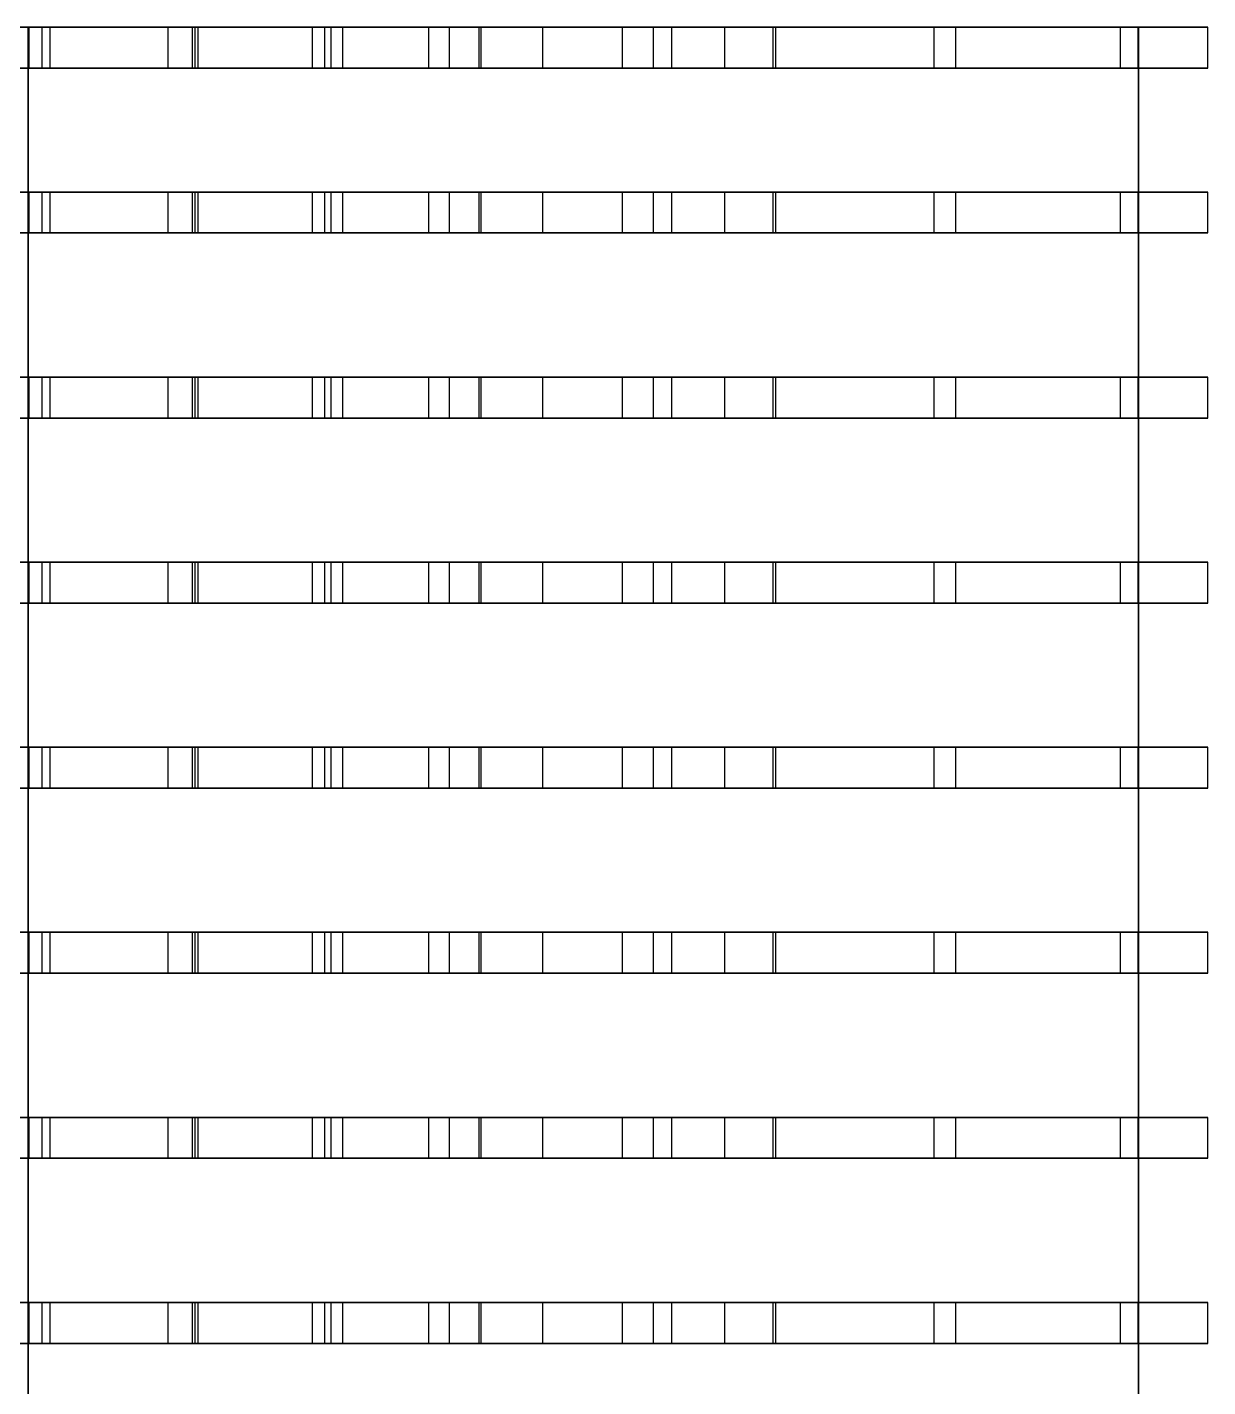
# Model space of a CAD drawing. Header units: inches. Extents: x -140 to 530, y -422 to 58.
# Drawn here: x 201.7 to 303.8, y -60 to 57.6 of the extents above; entities that cross this region are included whole.
import ezdxf

# ---------------------------------------------------------------- set-up
doc = ezdxf.new("R2010")
doc.units = ezdxf.units.IN
doc.header["$MEASUREMENT"] = 0
doc.layers.add('n1', color=9, linetype='CONTINUOUS')
doc.layers.add('RT1', color=7, linetype='CONTINUOUS')

msp = doc.modelspace()

# ---------------------------------------------------------------- linework, layer by layer
at = {"layer": 'n1'}
for points in [[(297.75, 57.57), (297.75, -422.43), (201.75, -422.43), (201.75, 57.57)], [(201.75, -422.43, 96), (201.75, 57.57, 96), (201.75, 57.57), (201.75, -422.43)], [(297.75, -422.43, 114), (297.75, 57.57, 114), (201.75, 57.57, 114), (201.75, -422.43, 114)], [(201.75, 57.57, 18), (201.75, -422.43, 18), (201.75, -422.43, 114), (201.75, 57.57, 114)], [(297.75, 57.57, 114), (297.75, 57.57), (201.75, 57.57), (201.75, 57.57, 114)], [(201.75, -38.43), (201.75, -38.43, 114), (201.75, 57.57, 114), (201.75, 57.57)], [(297.75, 57.57, 96), (297.75, -422.43, 96), (297.75, -422.43), (297.75, 57.57)], [(297.75, -422.43, 18), (297.75, 57.57, 18), (297.75, 57.57, 114), (297.75, -422.43, 114)], [(297.75, -38.43, 114), (297.75, -38.43), (297.75, 57.57), (297.75, 57.57, 114)]]:
    msp.add_3dface(points, dxfattribs=at)
at = {"layer": 'RT1'}
for points in [[(-93.87, 57.58, 132), (257.37, 57.58, 132), (257.37, 54.03, 132), (-93.87, 54.03, 132)], [(-93.87, 57.58, 132), (-93.87, 57.58, 133.46), (257.37, 57.58, 133.46), (257.37, 57.58, 132)], [(81.74, 57.58, 191.98), (303.75, 57.58, 118), (303.29, 57.58, 116.62), (81.28, 57.58, 190.59)], [(81.74, 54.03, 191.98), (303.75, 54.03, 118), (303.75, 57.58, 118), (81.74, 57.58, 191.98)], [(201.81, 57.58, 133.42), (201.81, 57.58, 114.04), (201.81, 54.03, 114.04), (201.81, 54.03, 133.42)], [(201.81, 57.58, 133.42), (203.27, 57.58, 133.42), (203.27, 57.58, 114.04), (201.81, 57.58, 114.04)], [(201.81, 54.03, 131.94), (262, 54.03, 131.94), (262, 57.58, 131.94), (201.81, 57.58, 131.94)], [(201.81, 57.58, 131.94), (262, 57.58, 131.94), (262, 57.58, 130.48), (201.81, 57.58, 130.48)], [(202.92, 57.58, 130.04), (215.97, 57.58, 114.95), (214.87, 57.58, 114), (201.81, 57.58, 129.09)], [(201.85, 57.58, 114), (297.71, 57.58, 114), (297.71, 54.03, 114), (201.85, 54.03, 114)], [(201.85, 57.58, 114), (201.85, 57.58, 115.46), (297.71, 57.58, 115.46), (297.71, 57.58, 114)], [(202.92, 54.03, 130.04), (215.97, 54.03, 114.95), (215.97, 57.58, 114.95), (202.92, 57.58, 130.04)], [(203.61, 54.03, 132.82), (213.85, 54.03, 147.96), (213.85, 57.58, 147.96), (203.61, 57.58, 132.82)], [(203.61, 57.58, 132.82), (213.85, 57.58, 147.96), (215.05, 57.58, 147.14), (204.81, 57.58, 132)], [(216.43, 57.58, 147.1), (227.41, 57.58, 132.89), (226.26, 57.58, 132), (215.28, 57.58, 146.21)], [(216.16, 54.03, 114.74), (226.33, 54.03, 131.96), (226.33, 57.58, 131.96), (216.16, 57.58, 114.74)], [(216.16, 57.58, 114.74), (226.33, 57.58, 131.96), (227.59, 57.58, 131.22), (217.42, 57.58, 114)], [(216.43, 54.03, 147.1), (227.41, 54.03, 132.89), (227.41, 57.58, 132.89), (216.43, 57.58, 147.1)], [(228.92, 57.58, 131.96), (240.74, 57.58, 114.83), (239.54, 57.58, 114), (227.72, 57.58, 131.13)], [(227.92, 54.03, 133.1), (236.38, 54.03, 140.45), (236.38, 57.58, 140.45), (227.92, 57.58, 133.1)], [(227.92, 57.58, 133.1), (236.38, 57.58, 140.45), (237.33, 57.58, 139.35), (228.88, 57.58, 132)], [(228.92, 54.03, 131.96), (240.74, 54.03, 114.83), (240.74, 57.58, 114.83), (228.92, 57.58, 131.96)], [(238.16, 57.58, 139.9), (246.24, 57.58, 133.1), (245.31, 57.58, 131.99), (237.22, 57.58, 138.78)], [(238.16, 54.03, 139.9), (246.24, 54.03, 133.1), (246.24, 57.58, 133.1), (238.16, 57.58, 139.9)], [(240.88, 54.03, 114.86), (253.13, 54.03, 131.96), (253.13, 57.58, 131.96), (240.88, 57.58, 114.86)], [(240.88, 57.58, 114.86), (253.13, 57.58, 131.96), (254.31, 57.58, 131.11), (242.07, 57.58, 114.01)], [(255.78, 57.58, 131.96), (266.18, 57.58, 114.74), (264.93, 57.58, 113.99), (254.53, 57.58, 131.21)], [(255.78, 54.03, 131.96), (266.18, 54.03, 114.74), (266.18, 57.58, 114.74), (255.78, 57.58, 131.96)], [(266.38, 54.03, 115.15), (280.09, 54.03, 125.88), (280.09, 57.58, 125.88), (266.38, 57.58, 115.15)], [(266.38, 57.58, 115.15), (280.09, 57.58, 125.88), (280.99, 57.58, 124.74), (267.28, 57.58, 114)], [(281.94, 57.58, 125.31), (296.19, 57.58, 115.19), (295.35, 57.58, 114), (281.09, 57.58, 124.13)], [(281.94, 54.03, 125.31), (296.19, 54.03, 115.19), (296.19, 57.58, 115.19), (281.94, 57.58, 125.31)], [(297.75, 57.58, 114.04), (296.29, 57.58, 114.04), (296.29, 57.58, 120), (297.75, 57.58, 120)], [(297.75, 57.58, 114.04), (297.75, 57.58, 120), (297.75, 54.03, 120), (297.75, 54.03, 114.04)], [(-93.87, 54.03, 132), (257.37, 54.03, 132), (257.37, 54.03, 133.46), (-93.87, 54.03, 133.46)], [(81.74, 54.03, 191.98), (81.28, 54.03, 190.59), (303.29, 54.03, 116.62), (303.75, 54.03, 118)], [(201.81, 54.03, 133.42), (201.81, 54.03, 114.04), (203.27, 54.03, 114.04), (203.27, 54.03, 133.42)], [(201.81, 54.03, 131.94), (201.81, 54.03, 130.48), (262, 54.03, 130.48), (262, 54.03, 131.94)], [(202.92, 54.03, 130.04), (201.81, 54.03, 129.09), (214.87, 54.03, 114), (215.97, 54.03, 114.95)], [(201.85, 54.03, 114), (297.71, 54.03, 114), (297.71, 54.03, 115.46), (201.85, 54.03, 115.46)], [(203.61, 54.03, 132.82), (204.81, 54.03, 132), (215.05, 54.03, 147.14), (213.85, 54.03, 147.96)], [(216.43, 54.03, 147.1), (215.28, 54.03, 146.21), (226.26, 54.03, 132), (227.41, 54.03, 132.89)], [(216.16, 54.03, 114.74), (217.42, 54.03, 114), (227.59, 54.03, 131.22), (226.33, 54.03, 131.96)], [(228.92, 54.03, 131.96), (227.72, 54.03, 131.13), (239.54, 54.03, 114), (240.74, 54.03, 114.83)], [(227.92, 54.03, 133.1), (228.88, 54.03, 132), (237.33, 54.03, 139.35), (236.38, 54.03, 140.45)], [(238.16, 54.03, 139.9), (237.22, 54.03, 138.78), (245.31, 54.03, 131.99), (246.24, 54.03, 133.1)], [(240.88, 54.03, 114.86), (242.07, 54.03, 114.01), (254.31, 54.03, 131.11), (253.13, 54.03, 131.96)], [(255.78, 54.03, 131.96), (254.53, 54.03, 131.21), (264.93, 54.03, 113.99), (266.18, 54.03, 114.74)], [(266.38, 54.03, 115.15), (267.28, 54.03, 114), (280.99, 54.03, 124.74), (280.09, 54.03, 125.88)], [(281.94, 54.03, 125.31), (281.09, 54.03, 124.13), (295.35, 54.03, 114), (296.19, 54.03, 115.19)], [(297.75, 54.03, 114.04), (297.75, 54.03, 120), (296.29, 54.03, 120), (296.29, 54.03, 114.04)], [(-93.87, 43.33, 132), (257.37, 43.33, 132), (257.37, 39.79, 132), (-93.87, 39.79, 132)], [(-93.87, 43.33, 132), (-93.87, 43.33, 133.46), (257.37, 43.33, 133.46), (257.37, 43.33, 132)], [(81.74, 43.33, 191.98), (303.75, 43.33, 118), (303.29, 43.33, 116.62), (81.28, 43.33, 190.59)], [(81.74, 39.79, 191.98), (303.75, 39.79, 118), (303.75, 43.33, 118), (81.74, 43.33, 191.98)], [(201.81, 43.33, 133.42), (201.81, 43.33, 114.04), (201.81, 39.79, 114.04), (201.81, 39.79, 133.42)], [(201.81, 43.33, 133.42), (203.27, 43.33, 133.42), (203.27, 43.33, 114.04), (201.81, 43.33, 114.04)], [(201.81, 39.79, 131.94), (262, 39.79, 131.94), (262, 43.33, 131.94), (201.81, 43.33, 131.94)], [(201.81, 43.33, 131.94), (262, 43.33, 131.94), (262, 43.33, 130.48), (201.81, 43.33, 130.48)], [(202.92, 43.33, 130.04), (215.97, 43.33, 114.95), (214.87, 43.33, 114), (201.81, 43.33, 129.09)], [(201.85, 43.33, 114), (297.71, 43.33, 114), (297.71, 39.79, 114), (201.85, 39.79, 114)], [(201.85, 43.33, 114), (201.85, 43.33, 115.46), (297.71, 43.33, 115.46), (297.71, 43.33, 114)], [(202.92, 39.79, 130.04), (215.97, 39.79, 114.95), (215.97, 43.33, 114.95), (202.92, 43.33, 130.04)], [(203.61, 39.79, 132.82), (213.85, 39.79, 147.96), (213.85, 43.33, 147.96), (203.61, 43.33, 132.82)], [(203.61, 43.33, 132.82), (213.85, 43.33, 147.96), (215.05, 43.33, 147.14), (204.81, 43.33, 132)], [(216.43, 43.33, 147.1), (227.41, 43.33, 132.89), (226.26, 43.33, 132), (215.28, 43.33, 146.21)], [(216.16, 39.79, 114.74), (226.33, 39.79, 131.96), (226.33, 43.33, 131.96), (216.16, 43.33, 114.74)], [(216.16, 43.33, 114.74), (226.33, 43.33, 131.96), (227.59, 43.33, 131.22), (217.42, 43.33, 114)], [(216.43, 39.79, 147.1), (227.41, 39.79, 132.89), (227.41, 43.33, 132.89), (216.43, 43.33, 147.1)], [(228.92, 43.33, 131.96), (240.74, 43.33, 114.83), (239.54, 43.33, 114), (227.72, 43.33, 131.13)], [(227.92, 39.79, 133.1), (236.38, 39.79, 140.45), (236.38, 43.33, 140.45), (227.92, 43.33, 133.1)], [(227.92, 43.33, 133.1), (236.38, 43.33, 140.45), (237.33, 43.33, 139.35), (228.88, 43.33, 132)], [(228.92, 39.79, 131.96), (240.74, 39.79, 114.83), (240.74, 43.33, 114.83), (228.92, 43.33, 131.96)], [(238.16, 43.33, 139.9), (246.24, 43.33, 133.1), (245.31, 43.33, 131.99), (237.22, 43.33, 138.78)], [(238.16, 39.79, 139.9), (246.24, 39.79, 133.1), (246.24, 43.33, 133.1), (238.16, 43.33, 139.9)], [(240.88, 39.79, 114.86), (253.13, 39.79, 131.96), (253.13, 43.33, 131.96), (240.88, 43.33, 114.86)], [(240.88, 43.33, 114.86), (253.13, 43.33, 131.96), (254.31, 43.33, 131.11), (242.07, 43.33, 114.01)], [(255.78, 43.33, 131.96), (266.18, 43.33, 114.74), (264.93, 43.33, 113.99), (254.53, 43.33, 131.21)], [(255.78, 39.79, 131.96), (266.18, 39.79, 114.74), (266.18, 43.33, 114.74), (255.78, 43.33, 131.96)], [(266.38, 39.79, 115.15), (280.09, 39.79, 125.88), (280.09, 43.33, 125.88), (266.38, 43.33, 115.15)], [(266.38, 43.33, 115.15), (280.09, 43.33, 125.88), (280.99, 43.33, 124.74), (267.28, 43.33, 114)], [(281.94, 43.33, 125.31), (296.19, 43.33, 115.19), (295.35, 43.33, 114), (281.09, 43.33, 124.13)], [(281.94, 39.79, 125.31), (296.19, 39.79, 115.19), (296.19, 43.33, 115.19), (281.94, 43.33, 125.31)], [(297.75, 43.33, 114.04), (296.29, 43.33, 114.04), (296.29, 43.33, 120), (297.75, 43.33, 120)], [(297.75, 43.33, 114.04), (297.75, 43.33, 120), (297.75, 39.79, 120), (297.75, 39.79, 114.04)], [(-93.87, 39.79, 132), (257.37, 39.79, 132), (257.37, 39.79, 133.46), (-93.87, 39.79, 133.46)], [(81.74, 39.79, 191.98), (81.28, 39.79, 190.59), (303.29, 39.79, 116.62), (303.75, 39.79, 118)], [(201.81, 39.79, 133.42), (201.81, 39.79, 114.04), (203.27, 39.79, 114.04), (203.27, 39.79, 133.42)], [(201.81, 39.79, 131.94), (201.81, 39.79, 130.48), (262, 39.79, 130.48), (262, 39.79, 131.94)], [(202.92, 39.79, 130.04), (201.81, 39.79, 129.09), (214.87, 39.79, 114), (215.97, 39.79, 114.95)], [(201.85, 39.79, 114), (297.71, 39.79, 114), (297.71, 39.79, 115.46), (201.85, 39.79, 115.46)], [(203.61, 39.79, 132.82), (204.81, 39.79, 132), (215.05, 39.79, 147.14), (213.85, 39.79, 147.96)], [(216.43, 39.79, 147.1), (215.28, 39.79, 146.21), (226.26, 39.79, 132), (227.41, 39.79, 132.89)], [(216.16, 39.79, 114.74), (217.42, 39.79, 114), (227.59, 39.79, 131.22), (226.33, 39.79, 131.96)], [(228.92, 39.79, 131.96), (227.72, 39.79, 131.13), (239.54, 39.79, 114), (240.74, 39.79, 114.83)], [(227.92, 39.79, 133.1), (228.88, 39.79, 132), (237.33, 39.79, 139.35), (236.38, 39.79, 140.45)], [(238.16, 39.79, 139.9), (237.22, 39.79, 138.78), (245.31, 39.79, 131.99), (246.24, 39.79, 133.1)], [(240.88, 39.79, 114.86), (242.07, 39.79, 114.01), (254.31, 39.79, 131.11), (253.13, 39.79, 131.96)], [(255.78, 39.79, 131.96), (254.53, 39.79, 131.21), (264.93, 39.79, 113.99), (266.18, 39.79, 114.74)], [(266.38, 39.79, 115.15), (267.28, 39.79, 114), (280.99, 39.79, 124.74), (280.09, 39.79, 125.88)], [(281.94, 39.79, 125.31), (281.09, 39.79, 124.13), (295.35, 39.79, 114), (296.19, 39.79, 115.19)], [(297.75, 39.79, 114.04), (297.75, 39.79, 120), (296.29, 39.79, 120), (296.29, 39.79, 114.04)], [(-93.87, 27.33, 132), (257.37, 27.33, 132), (257.37, 23.79, 132), (-93.87, 23.79, 132)], [(-93.87, 27.33, 132), (-93.87, 27.33, 133.46), (257.37, 27.33, 133.46), (257.37, 27.33, 132)], [(81.74, 27.33, 191.98), (303.75, 27.33, 118), (303.29, 27.33, 116.62), (81.28, 27.33, 190.59)], [(81.74, 23.79, 191.98), (303.75, 23.79, 118), (303.75, 27.33, 118), (81.74, 27.33, 191.98)], [(201.81, 27.33, 133.42), (201.81, 27.33, 114.04), (201.81, 23.79, 114.04), (201.81, 23.79, 133.42)], [(201.81, 27.33, 133.42), (203.27, 27.33, 133.42), (203.27, 27.33, 114.04), (201.81, 27.33, 114.04)], [(201.81, 23.79, 131.94), (262, 23.79, 131.94), (262, 27.33, 131.94), (201.81, 27.33, 131.94)], [(201.81, 27.33, 131.94), (262, 27.33, 131.94), (262, 27.33, 130.48), (201.81, 27.33, 130.48)], [(202.92, 27.33, 130.04), (215.97, 27.33, 114.95), (214.87, 27.33, 114), (201.81, 27.33, 129.09)], [(201.85, 27.33, 114), (297.71, 27.33, 114), (297.71, 23.79, 114), (201.85, 23.79, 114)], [(201.85, 27.33, 114), (201.85, 27.33, 115.46), (297.71, 27.33, 115.46), (297.71, 27.33, 114)], [(202.92, 23.79, 130.04), (215.97, 23.79, 114.95), (215.97, 27.33, 114.95), (202.92, 27.33, 130.04)], [(203.61, 23.79, 132.82), (213.85, 23.79, 147.96), (213.85, 27.33, 147.96), (203.61, 27.33, 132.82)], [(203.61, 27.33, 132.82), (213.85, 27.33, 147.96), (215.05, 27.33, 147.14), (204.81, 27.33, 132)], [(216.43, 27.33, 147.1), (227.41, 27.33, 132.89), (226.26, 27.33, 132), (215.28, 27.33, 146.21)], [(216.16, 23.79, 114.74), (226.33, 23.79, 131.96), (226.33, 27.33, 131.96), (216.16, 27.33, 114.74)], [(216.16, 27.33, 114.74), (226.33, 27.33, 131.96), (227.59, 27.33, 131.22), (217.42, 27.33, 114)], [(216.43, 23.79, 147.1), (227.41, 23.79, 132.89), (227.41, 27.33, 132.89), (216.43, 27.33, 147.1)], [(228.92, 27.33, 131.96), (240.74, 27.33, 114.83), (239.54, 27.33, 114), (227.72, 27.33, 131.13)], [(227.92, 23.79, 133.1), (236.38, 23.79, 140.45), (236.38, 27.33, 140.45), (227.92, 27.33, 133.1)], [(227.92, 27.33, 133.1), (236.38, 27.33, 140.45), (237.33, 27.33, 139.35), (228.88, 27.33, 132)], [(228.92, 23.79, 131.96), (240.74, 23.79, 114.83), (240.74, 27.33, 114.83), (228.92, 27.33, 131.96)], [(238.16, 27.33, 139.9), (246.24, 27.33, 133.1), (245.31, 27.33, 131.99), (237.22, 27.33, 138.78)], [(238.16, 23.79, 139.9), (246.24, 23.79, 133.1), (246.24, 27.33, 133.1), (238.16, 27.33, 139.9)], [(240.88, 23.79, 114.86), (253.13, 23.79, 131.96), (253.13, 27.33, 131.96), (240.88, 27.33, 114.86)], [(240.88, 27.33, 114.86), (253.13, 27.33, 131.96), (254.31, 27.33, 131.11), (242.07, 27.33, 114.01)], [(255.78, 27.33, 131.96), (266.18, 27.33, 114.74), (264.93, 27.33, 113.99), (254.53, 27.33, 131.21)], [(255.78, 23.79, 131.96), (266.18, 23.79, 114.74), (266.18, 27.33, 114.74), (255.78, 27.33, 131.96)], [(266.38, 23.79, 115.15), (280.09, 23.79, 125.88), (280.09, 27.33, 125.88), (266.38, 27.33, 115.15)], [(266.38, 27.33, 115.15), (280.09, 27.33, 125.88), (280.99, 27.33, 124.74), (267.28, 27.33, 114)], [(281.94, 27.33, 125.31), (296.19, 27.33, 115.19), (295.35, 27.33, 114), (281.09, 27.33, 124.13)], [(281.94, 23.79, 125.31), (296.19, 23.79, 115.19), (296.19, 27.33, 115.19), (281.94, 27.33, 125.31)], [(297.75, 27.33, 114.04), (296.29, 27.33, 114.04), (296.29, 27.33, 120), (297.75, 27.33, 120)], [(297.75, 27.33, 114.04), (297.75, 27.33, 120), (297.75, 23.79, 120), (297.75, 23.79, 114.04)], [(-93.87, 23.79, 132), (257.37, 23.79, 132), (257.37, 23.79, 133.46), (-93.87, 23.79, 133.46)], [(81.74, 23.79, 191.98), (81.28, 23.79, 190.59), (303.29, 23.79, 116.62), (303.75, 23.79, 118)], [(201.81, 23.79, 133.42), (201.81, 23.79, 114.04), (203.27, 23.79, 114.04), (203.27, 23.79, 133.42)], [(201.81, 23.79, 131.94), (201.81, 23.79, 130.48), (262, 23.79, 130.48), (262, 23.79, 131.94)], [(202.92, 23.79, 130.04), (201.81, 23.79, 129.09), (214.87, 23.79, 114), (215.97, 23.79, 114.95)], [(201.85, 23.79, 114), (297.71, 23.79, 114), (297.71, 23.79, 115.46), (201.85, 23.79, 115.46)], [(203.61, 23.79, 132.82), (204.81, 23.79, 132), (215.05, 23.79, 147.14), (213.85, 23.79, 147.96)], [(216.43, 23.79, 147.1), (215.28, 23.79, 146.21), (226.26, 23.79, 132), (227.41, 23.79, 132.89)], [(216.16, 23.79, 114.74), (217.42, 23.79, 114), (227.59, 23.79, 131.22), (226.33, 23.79, 131.96)], [(228.92, 23.79, 131.96), (227.72, 23.79, 131.13), (239.54, 23.79, 114), (240.74, 23.79, 114.83)], [(227.92, 23.79, 133.1), (228.88, 23.79, 132), (237.33, 23.79, 139.35), (236.38, 23.79, 140.45)], [(238.16, 23.79, 139.9), (237.22, 23.79, 138.78), (245.31, 23.79, 131.99), (246.24, 23.79, 133.1)], [(240.88, 23.79, 114.86), (242.07, 23.79, 114.01), (254.31, 23.79, 131.11), (253.13, 23.79, 131.96)], [(255.78, 23.79, 131.96), (254.53, 23.79, 131.21), (264.93, 23.79, 113.99), (266.18, 23.79, 114.74)], [(266.38, 23.79, 115.15), (267.28, 23.79, 114), (280.99, 23.79, 124.74), (280.09, 23.79, 125.88)], [(281.94, 23.79, 125.31), (281.09, 23.79, 124.13), (295.35, 23.79, 114), (296.19, 23.79, 115.19)], [(297.75, 23.79, 114.04), (297.75, 23.79, 120), (296.29, 23.79, 120), (296.29, 23.79, 114.04)], [(-93.87, 11.33, 132), (257.37, 11.33, 132), (257.37, 7.79, 132), (-93.87, 7.79, 132)], [(-93.87, 11.33, 132), (-93.87, 11.33, 133.46), (257.37, 11.33, 133.46), (257.37, 11.33, 132)], [(81.74, 11.33, 191.98), (303.75, 11.33, 118), (303.29, 11.33, 116.62), (81.28, 11.33, 190.59)], [(81.74, 7.79, 191.98), (303.75, 7.79, 118), (303.75, 11.33, 118), (81.74, 11.33, 191.98)], [(201.81, 11.33, 133.42), (201.81, 11.33, 114.04), (201.81, 7.79, 114.04), (201.81, 7.79, 133.42)], [(201.81, 11.33, 133.42), (203.27, 11.33, 133.42), (203.27, 11.33, 114.04), (201.81, 11.33, 114.04)], [(201.81, 7.79, 131.94), (262, 7.79, 131.94), (262, 11.33, 131.94), (201.81, 11.33, 131.94)], [(201.81, 11.33, 131.94), (262, 11.33, 131.94), (262, 11.33, 130.48), (201.81, 11.33, 130.48)], [(202.92, 11.33, 130.04), (215.97, 11.33, 114.95), (214.87, 11.33, 114), (201.81, 11.33, 129.09)], [(201.85, 11.33, 114), (297.71, 11.33, 114), (297.71, 7.79, 114), (201.85, 7.79, 114)], [(201.85, 11.33, 114), (201.85, 11.33, 115.46), (297.71, 11.33, 115.46), (297.71, 11.33, 114)], [(202.92, 7.79, 130.04), (215.97, 7.79, 114.95), (215.97, 11.33, 114.95), (202.92, 11.33, 130.04)], [(203.61, 7.79, 132.82), (213.85, 7.79, 147.96), (213.85, 11.33, 147.96), (203.61, 11.33, 132.82)], [(203.61, 11.33, 132.82), (213.85, 11.33, 147.96), (215.05, 11.33, 147.14), (204.81, 11.33, 132)], [(216.43, 11.33, 147.1), (227.41, 11.33, 132.89), (226.26, 11.33, 132), (215.28, 11.33, 146.21)], [(216.16, 7.79, 114.74), (226.33, 7.79, 131.96), (226.33, 11.33, 131.96), (216.16, 11.33, 114.74)], [(216.16, 11.33, 114.74), (226.33, 11.33, 131.96), (227.59, 11.33, 131.22), (217.42, 11.33, 114)], [(216.43, 7.79, 147.1), (227.41, 7.79, 132.89), (227.41, 11.33, 132.89), (216.43, 11.33, 147.1)], [(228.92, 11.33, 131.96), (240.74, 11.33, 114.83), (239.54, 11.33, 114), (227.72, 11.33, 131.13)], [(227.92, 7.79, 133.1), (236.38, 7.79, 140.45), (236.38, 11.33, 140.45), (227.92, 11.33, 133.1)], [(227.92, 11.33, 133.1), (236.38, 11.33, 140.45), (237.33, 11.33, 139.35), (228.88, 11.33, 132)], [(228.92, 7.79, 131.96), (240.74, 7.79, 114.83), (240.74, 11.33, 114.83), (228.92, 11.33, 131.96)], [(238.16, 11.33, 139.9), (246.24, 11.33, 133.1), (245.31, 11.33, 131.99), (237.22, 11.33, 138.78)], [(238.16, 7.79, 139.9), (246.24, 7.79, 133.1), (246.24, 11.33, 133.1), (238.16, 11.33, 139.9)], [(240.88, 7.79, 114.86), (253.13, 7.79, 131.96), (253.13, 11.33, 131.96), (240.88, 11.33, 114.86)], [(240.88, 11.33, 114.86), (253.13, 11.33, 131.96), (254.31, 11.33, 131.11), (242.07, 11.33, 114.01)], [(255.78, 11.33, 131.96), (266.18, 11.33, 114.74), (264.93, 11.33, 113.99), (254.53, 11.33, 131.21)], [(255.78, 7.79, 131.96), (266.18, 7.79, 114.74), (266.18, 11.33, 114.74), (255.78, 11.33, 131.96)], [(266.38, 7.79, 115.15), (280.09, 7.79, 125.88), (280.09, 11.33, 125.88), (266.38, 11.33, 115.15)], [(266.38, 11.33, 115.15), (280.09, 11.33, 125.88), (280.99, 11.33, 124.74), (267.28, 11.33, 114)], [(281.94, 11.33, 125.31), (296.19, 11.33, 115.19), (295.35, 11.33, 114), (281.09, 11.33, 124.13)], [(281.94, 7.79, 125.31), (296.19, 7.79, 115.19), (296.19, 11.33, 115.19), (281.94, 11.33, 125.31)], [(297.75, 11.33, 114.04), (296.29, 11.33, 114.04), (296.29, 11.33, 120), (297.75, 11.33, 120)], [(297.75, 11.33, 114.04), (297.75, 11.33, 120), (297.75, 7.79, 120), (297.75, 7.79, 114.04)], [(-93.87, 7.79, 132), (257.37, 7.79, 132), (257.37, 7.79, 133.46), (-93.87, 7.79, 133.46)], [(81.74, 7.79, 191.98), (81.28, 7.79, 190.59), (303.29, 7.79, 116.62), (303.75, 7.79, 118)], [(201.81, 7.79, 133.42), (201.81, 7.79, 114.04), (203.27, 7.79, 114.04), (203.27, 7.79, 133.42)], [(201.81, 7.79, 131.94), (201.81, 7.79, 130.48), (262, 7.79, 130.48), (262, 7.79, 131.94)], [(202.92, 7.79, 130.04), (201.81, 7.79, 129.09), (214.87, 7.79, 114), (215.97, 7.79, 114.95)], [(201.85, 7.79, 114), (297.71, 7.79, 114), (297.71, 7.79, 115.46), (201.85, 7.79, 115.46)], [(203.61, 7.79, 132.82), (204.81, 7.79, 132), (215.05, 7.79, 147.14), (213.85, 7.79, 147.96)], [(216.43, 7.79, 147.1), (215.28, 7.79, 146.21), (226.26, 7.79, 132), (227.41, 7.79, 132.89)], [(216.16, 7.79, 114.74), (217.42, 7.79, 114), (227.59, 7.79, 131.22), (226.33, 7.79, 131.96)], [(228.92, 7.79, 131.96), (227.72, 7.79, 131.13), (239.54, 7.79, 114), (240.74, 7.79, 114.83)], [(227.92, 7.79, 133.1), (228.88, 7.79, 132), (237.33, 7.79, 139.35), (236.38, 7.79, 140.45)], [(238.16, 7.79, 139.9), (237.22, 7.79, 138.78), (245.31, 7.79, 131.99), (246.24, 7.79, 133.1)], [(240.88, 7.79, 114.86), (242.07, 7.79, 114.01), (254.31, 7.79, 131.11), (253.13, 7.79, 131.96)], [(255.78, 7.79, 131.96), (254.53, 7.79, 131.21), (264.93, 7.79, 113.99), (266.18, 7.79, 114.74)], [(266.38, 7.79, 115.15), (267.28, 7.79, 114), (280.99, 7.79, 124.74), (280.09, 7.79, 125.88)], [(281.94, 7.79, 125.31), (281.09, 7.79, 124.13), (295.35, 7.79, 114), (296.19, 7.79, 115.19)], [(297.75, 7.79, 114.04), (297.75, 7.79, 120), (296.29, 7.79, 120), (296.29, 7.79, 114.04)], [(-93.87, -4.67, 132), (257.37, -4.67, 132), (257.37, -8.21, 132), (-93.87, -8.21, 132)], [(-93.87, -4.67, 132), (-93.87, -4.67, 133.46), (257.37, -4.67, 133.46), (257.37, -4.67, 132)], [(81.74, -4.67, 191.98), (303.75, -4.67, 118), (303.29, -4.67, 116.62), (81.28, -4.67, 190.59)], [(81.74, -8.21, 191.98), (303.75, -8.21, 118), (303.75, -4.67, 118), (81.74, -4.67, 191.98)], [(201.81, -4.67, 133.42), (201.81, -4.67, 114.04), (201.81, -8.21, 114.04), (201.81, -8.21, 133.42)], [(201.81, -4.67, 133.42), (203.27, -4.67, 133.42), (203.27, -4.67, 114.04), (201.81, -4.67, 114.04)], [(201.81, -8.21, 131.94), (262, -8.21, 131.94), (262, -4.67, 131.94), (201.81, -4.67, 131.94)], [(201.81, -4.67, 131.94), (262, -4.67, 131.94), (262, -4.67, 130.48), (201.81, -4.67, 130.48)], [(202.92, -4.67, 130.04), (215.97, -4.67, 114.95), (214.87, -4.67, 114), (201.81, -4.67, 129.09)], [(201.85, -4.67, 114), (297.71, -4.67, 114), (297.71, -8.21, 114), (201.85, -8.21, 114)], [(201.85, -4.67, 114), (201.85, -4.67, 115.46), (297.71, -4.67, 115.46), (297.71, -4.67, 114)], [(202.92, -8.21, 130.04), (215.97, -8.21, 114.95), (215.97, -4.67, 114.95), (202.92, -4.67, 130.04)], [(203.61, -8.21, 132.82), (213.85, -8.21, 147.96), (213.85, -4.67, 147.96), (203.61, -4.67, 132.82)], [(203.61, -4.67, 132.82), (213.85, -4.67, 147.96), (215.05, -4.67, 147.14), (204.81, -4.67, 132)], [(216.43, -4.67, 147.1), (227.41, -4.67, 132.89), (226.26, -4.67, 132), (215.28, -4.67, 146.21)], [(216.16, -8.21, 114.74), (226.33, -8.21, 131.96), (226.33, -4.67, 131.96), (216.16, -4.67, 114.74)], [(216.16, -4.67, 114.74), (226.33, -4.67, 131.96), (227.59, -4.67, 131.22), (217.42, -4.67, 114)], [(216.43, -8.21, 147.1), (227.41, -8.21, 132.89), (227.41, -4.67, 132.89), (216.43, -4.67, 147.1)], [(228.92, -4.67, 131.96), (240.74, -4.67, 114.83), (239.54, -4.67, 114), (227.72, -4.67, 131.13)], [(227.92, -8.21, 133.1), (236.38, -8.21, 140.45), (236.38, -4.67, 140.45), (227.92, -4.67, 133.1)], [(227.92, -4.67, 133.1), (236.38, -4.67, 140.45), (237.33, -4.67, 139.35), (228.88, -4.67, 132)], [(228.92, -8.21, 131.96), (240.74, -8.21, 114.83), (240.74, -4.67, 114.83), (228.92, -4.67, 131.96)], [(238.16, -4.67, 139.9), (246.24, -4.67, 133.1), (245.31, -4.67, 131.99), (237.22, -4.67, 138.78)], [(238.16, -8.21, 139.9), (246.24, -8.21, 133.1), (246.24, -4.67, 133.1), (238.16, -4.67, 139.9)], [(240.88, -8.21, 114.86), (253.13, -8.21, 131.96), (253.13, -4.67, 131.96), (240.88, -4.67, 114.86)], [(240.88, -4.67, 114.86), (253.13, -4.67, 131.96), (254.31, -4.67, 131.11), (242.07, -4.67, 114.01)], [(255.78, -4.67, 131.96), (266.18, -4.67, 114.74), (264.93, -4.67, 113.99), (254.53, -4.67, 131.21)], [(255.78, -8.21, 131.96), (266.18, -8.21, 114.74), (266.18, -4.67, 114.74), (255.78, -4.67, 131.96)], [(266.38, -8.21, 115.15), (280.09, -8.21, 125.88), (280.09, -4.67, 125.88), (266.38, -4.67, 115.15)], [(266.38, -4.67, 115.15), (280.09, -4.67, 125.88), (280.99, -4.67, 124.74), (267.28, -4.67, 114)], [(281.94, -4.67, 125.31), (296.19, -4.67, 115.19), (295.35, -4.67, 114), (281.09, -4.67, 124.13)], [(281.94, -8.21, 125.31), (296.19, -8.21, 115.19), (296.19, -4.67, 115.19), (281.94, -4.67, 125.31)], [(297.75, -4.67, 114.04), (296.29, -4.67, 114.04), (296.29, -4.67, 120), (297.75, -4.67, 120)], [(297.75, -4.67, 114.04), (297.75, -4.67, 120), (297.75, -8.21, 120), (297.75, -8.21, 114.04)], [(-93.87, -8.21, 132), (257.37, -8.21, 132), (257.37, -8.21, 133.46), (-93.87, -8.21, 133.46)], [(81.74, -8.21, 191.98), (81.28, -8.21, 190.59), (303.29, -8.21, 116.62), (303.75, -8.21, 118)], [(201.81, -8.21, 133.42), (201.81, -8.21, 114.04), (203.27, -8.21, 114.04), (203.27, -8.21, 133.42)], [(201.81, -8.21, 131.94), (201.81, -8.21, 130.48), (262, -8.21, 130.48), (262, -8.21, 131.94)], [(202.92, -8.21, 130.04), (201.81, -8.21, 129.09), (214.87, -8.21, 114), (215.97, -8.21, 114.95)], [(201.85, -8.21, 114), (297.71, -8.21, 114), (297.71, -8.21, 115.46), (201.85, -8.21, 115.46)], [(203.61, -8.21, 132.82), (204.81, -8.21, 132), (215.05, -8.21, 147.14), (213.85, -8.21, 147.96)], [(216.43, -8.21, 147.1), (215.28, -8.21, 146.21), (226.26, -8.21, 132), (227.41, -8.21, 132.89)], [(216.16, -8.21, 114.74), (217.42, -8.21, 114), (227.59, -8.21, 131.22), (226.33, -8.21, 131.96)], [(228.92, -8.21, 131.96), (227.72, -8.21, 131.13), (239.54, -8.21, 114), (240.74, -8.21, 114.83)], [(227.92, -8.21, 133.1), (228.88, -8.21, 132), (237.33, -8.21, 139.35), (236.38, -8.21, 140.45)], [(238.16, -8.21, 139.9), (237.22, -8.21, 138.78), (245.31, -8.21, 131.99), (246.24, -8.21, 133.1)], [(240.88, -8.21, 114.86), (242.07, -8.21, 114.01), (254.31, -8.21, 131.11), (253.13, -8.21, 131.96)], [(255.78, -8.21, 131.96), (254.53, -8.21, 131.21), (264.93, -8.21, 113.99), (266.18, -8.21, 114.74)], [(266.38, -8.21, 115.15), (267.28, -8.21, 114), (280.99, -8.21, 124.74), (280.09, -8.21, 125.88)], [(281.94, -8.21, 125.31), (281.09, -8.21, 124.13), (295.35, -8.21, 114), (296.19, -8.21, 115.19)], [(297.75, -8.21, 114.04), (297.75, -8.21, 120), (296.29, -8.21, 120), (296.29, -8.21, 114.04)], [(-93.87, -20.67, 132), (257.37, -20.67, 132), (257.37, -24.21, 132), (-93.87, -24.21, 132)], [(-93.87, -20.67, 132), (-93.87, -20.67, 133.46), (257.37, -20.67, 133.46), (257.37, -20.67, 132)], [(81.74, -20.67, 191.98), (303.75, -20.67, 118), (303.29, -20.67, 116.62), (81.28, -20.67, 190.59)], [(81.74, -24.21, 191.98), (303.75, -24.21, 118), (303.75, -20.67, 118), (81.74, -20.67, 191.98)], [(201.81, -20.67, 133.42), (201.81, -20.67, 114.04), (201.81, -24.21, 114.04), (201.81, -24.21, 133.42)], [(201.81, -20.67, 133.42), (203.27, -20.67, 133.42), (203.27, -20.67, 114.04), (201.81, -20.67, 114.04)], [(201.81, -24.21, 131.94), (262, -24.21, 131.94), (262, -20.67, 131.94), (201.81, -20.67, 131.94)], [(201.81, -20.67, 131.94), (262, -20.67, 131.94), (262, -20.67, 130.48), (201.81, -20.67, 130.48)], [(202.92, -20.67, 130.04), (215.97, -20.67, 114.95), (214.87, -20.67, 114), (201.81, -20.67, 129.09)], [(201.85, -20.67, 114), (297.71, -20.67, 114), (297.71, -24.21, 114), (201.85, -24.21, 114)], [(201.85, -20.67, 114), (201.85, -20.67, 115.46), (297.71, -20.67, 115.46), (297.71, -20.67, 114)], [(202.92, -24.21, 130.04), (215.97, -24.21, 114.95), (215.97, -20.67, 114.95), (202.92, -20.67, 130.04)], [(203.61, -24.21, 132.82), (213.85, -24.21, 147.96), (213.85, -20.67, 147.96), (203.61, -20.67, 132.82)], [(203.61, -20.67, 132.82), (213.85, -20.67, 147.96), (215.05, -20.67, 147.14), (204.81, -20.67, 132)], [(216.43, -20.67, 147.1), (227.41, -20.67, 132.89), (226.26, -20.67, 132), (215.28, -20.67, 146.21)], [(216.16, -24.21, 114.74), (226.33, -24.21, 131.96), (226.33, -20.67, 131.96), (216.16, -20.67, 114.74)], [(216.16, -20.67, 114.74), (226.33, -20.67, 131.96), (227.59, -20.67, 131.22), (217.42, -20.67, 114)], [(216.43, -24.21, 147.1), (227.41, -24.21, 132.89), (227.41, -20.67, 132.89), (216.43, -20.67, 147.1)], [(228.92, -20.67, 131.96), (240.74, -20.67, 114.83), (239.54, -20.67, 114), (227.72, -20.67, 131.13)], [(227.92, -24.21, 133.1), (236.38, -24.21, 140.45), (236.38, -20.67, 140.45), (227.92, -20.67, 133.1)], [(227.92, -20.67, 133.1), (236.38, -20.67, 140.45), (237.33, -20.67, 139.35), (228.88, -20.67, 132)], [(228.92, -24.21, 131.96), (240.74, -24.21, 114.83), (240.74, -20.67, 114.83), (228.92, -20.67, 131.96)], [(238.16, -20.67, 139.9), (246.24, -20.67, 133.1), (245.31, -20.67, 131.99), (237.22, -20.67, 138.78)], [(238.16, -24.21, 139.9), (246.24, -24.21, 133.1), (246.24, -20.67, 133.1), (238.16, -20.67, 139.9)], [(240.88, -24.21, 114.86), (253.13, -24.21, 131.96), (253.13, -20.67, 131.96), (240.88, -20.67, 114.86)], [(240.88, -20.67, 114.86), (253.13, -20.67, 131.96), (254.31, -20.67, 131.11), (242.07, -20.67, 114.01)], [(255.78, -20.67, 131.96), (266.18, -20.67, 114.74), (264.93, -20.67, 113.99), (254.53, -20.67, 131.21)], [(255.78, -24.21, 131.96), (266.18, -24.21, 114.74), (266.18, -20.67, 114.74), (255.78, -20.67, 131.96)], [(266.38, -24.21, 115.15), (280.09, -24.21, 125.88), (280.09, -20.67, 125.88), (266.38, -20.67, 115.15)], [(266.38, -20.67, 115.15), (280.09, -20.67, 125.88), (280.99, -20.67, 124.74), (267.28, -20.67, 114)], [(281.94, -20.67, 125.31), (296.19, -20.67, 115.19), (295.35, -20.67, 114), (281.09, -20.67, 124.13)], [(281.94, -24.21, 125.31), (296.19, -24.21, 115.19), (296.19, -20.67, 115.19), (281.94, -20.67, 125.31)], [(297.75, -20.67, 114.04), (296.29, -20.67, 114.04), (296.29, -20.67, 120), (297.75, -20.67, 120)], [(297.75, -20.67, 114.04), (297.75, -20.67, 120), (297.75, -24.21, 120), (297.75, -24.21, 114.04)], [(-93.87, -24.21, 132), (257.37, -24.21, 132), (257.37, -24.21, 133.46), (-93.87, -24.21, 133.46)], [(81.74, -24.21, 191.98), (81.28, -24.21, 190.59), (303.29, -24.21, 116.62), (303.75, -24.21, 118)], [(201.81, -24.21, 133.42), (201.81, -24.21, 114.04), (203.27, -24.21, 114.04), (203.27, -24.21, 133.42)], [(201.81, -24.21, 131.94), (201.81, -24.21, 130.48), (262, -24.21, 130.48), (262, -24.21, 131.94)], [(202.92, -24.21, 130.04), (201.81, -24.21, 129.09), (214.87, -24.21, 114), (215.97, -24.21, 114.95)], [(201.85, -24.21, 114), (297.71, -24.21, 114), (297.71, -24.21, 115.46), (201.85, -24.21, 115.46)], [(203.61, -24.21, 132.82), (204.81, -24.21, 132), (215.05, -24.21, 147.14), (213.85, -24.21, 147.96)], [(216.43, -24.21, 147.1), (215.28, -24.21, 146.21), (226.26, -24.21, 132), (227.41, -24.21, 132.89)], [(216.16, -24.21, 114.74), (217.42, -24.21, 114), (227.59, -24.21, 131.22), (226.33, -24.21, 131.96)], [(228.92, -24.21, 131.96), (227.72, -24.21, 131.13), (239.54, -24.21, 114), (240.74, -24.21, 114.83)], [(227.92, -24.21, 133.1), (228.88, -24.21, 132), (237.33, -24.21, 139.35), (236.38, -24.21, 140.45)], [(238.16, -24.21, 139.9), (237.22, -24.21, 138.78), (245.31, -24.21, 131.99), (246.24, -24.21, 133.1)], [(240.88, -24.21, 114.86), (242.07, -24.21, 114.01), (254.31, -24.21, 131.11), (253.13, -24.21, 131.96)], [(255.78, -24.21, 131.96), (254.53, -24.21, 131.21), (264.93, -24.21, 113.99), (266.18, -24.21, 114.74)], [(266.38, -24.21, 115.15), (267.28, -24.21, 114), (280.99, -24.21, 124.74), (280.09, -24.21, 125.88)], [(281.94, -24.21, 125.31), (281.09, -24.21, 124.13), (295.35, -24.21, 114), (296.19, -24.21, 115.19)], [(297.75, -24.21, 114.04), (297.75, -24.21, 120), (296.29, -24.21, 120), (296.29, -24.21, 114.04)], [(-93.87, -36.67, 132), (257.37, -36.67, 132), (257.37, -40.21, 132), (-93.87, -40.21, 132)], [(-93.87, -36.67, 132), (-93.87, -36.67, 133.46), (257.37, -36.67, 133.46), (257.37, -36.67, 132)], [(81.74, -36.67, 191.98), (303.75, -36.67, 118), (303.29, -36.67, 116.62), (81.28, -36.67, 190.59)], [(81.74, -40.21, 191.98), (303.75, -40.21, 118), (303.75, -36.67, 118), (81.74, -36.67, 191.98)], [(201.81, -36.67, 133.42), (201.81, -36.67, 114.04), (201.81, -40.21, 114.04), (201.81, -40.21, 133.42)], [(201.81, -36.67, 133.42), (203.27, -36.67, 133.42), (203.27, -36.67, 114.04), (201.81, -36.67, 114.04)], [(201.81, -40.21, 131.94), (262, -40.21, 131.94), (262, -36.67, 131.94), (201.81, -36.67, 131.94)], [(201.81, -36.67, 131.94), (262, -36.67, 131.94), (262, -36.67, 130.48), (201.81, -36.67, 130.48)], [(202.92, -36.67, 130.04), (215.97, -36.67, 114.95), (214.87, -36.67, 114), (201.81, -36.67, 129.09)], [(201.85, -36.67, 114), (297.71, -36.67, 114), (297.71, -40.21, 114), (201.85, -40.21, 114)], [(201.85, -36.67, 114), (201.85, -36.67, 115.46), (297.71, -36.67, 115.46), (297.71, -36.67, 114)], [(202.92, -40.21, 130.04), (215.97, -40.21, 114.95), (215.97, -36.67, 114.95), (202.92, -36.67, 130.04)], [(203.61, -40.21, 132.82), (213.85, -40.21, 147.96), (213.85, -36.67, 147.96), (203.61, -36.67, 132.82)], [(203.61, -36.67, 132.82), (213.85, -36.67, 147.96), (215.05, -36.67, 147.14), (204.81, -36.67, 132)], [(216.43, -36.67, 147.1), (227.41, -36.67, 132.89), (226.26, -36.67, 132), (215.28, -36.67, 146.21)], [(216.16, -40.21, 114.74), (226.33, -40.21, 131.96), (226.33, -36.67, 131.96), (216.16, -36.67, 114.74)], [(216.16, -36.67, 114.74), (226.33, -36.67, 131.96), (227.59, -36.67, 131.22), (217.42, -36.67, 114)], [(216.43, -40.21, 147.1), (227.41, -40.21, 132.89), (227.41, -36.67, 132.89), (216.43, -36.67, 147.1)], [(228.92, -36.67, 131.96), (240.74, -36.67, 114.83), (239.54, -36.67, 114), (227.72, -36.67, 131.13)], [(227.92, -40.21, 133.1), (236.38, -40.21, 140.45), (236.38, -36.67, 140.45), (227.92, -36.67, 133.1)], [(227.92, -36.67, 133.1), (236.38, -36.67, 140.45), (237.33, -36.67, 139.35), (228.88, -36.67, 132)], [(228.92, -40.21, 131.96), (240.74, -40.21, 114.83), (240.74, -36.67, 114.83), (228.92, -36.67, 131.96)], [(238.16, -36.67, 139.9), (246.24, -36.67, 133.1), (245.31, -36.67, 131.99), (237.22, -36.67, 138.78)], [(238.16, -40.21, 139.9), (246.24, -40.21, 133.1), (246.24, -36.67, 133.1), (238.16, -36.67, 139.9)], [(240.88, -40.21, 114.86), (253.13, -40.21, 131.96), (253.13, -36.67, 131.96), (240.88, -36.67, 114.86)], [(240.88, -36.67, 114.86), (253.13, -36.67, 131.96), (254.31, -36.67, 131.11), (242.07, -36.67, 114.01)], [(255.78, -36.67, 131.96), (266.18, -36.67, 114.74), (264.93, -36.67, 113.99), (254.53, -36.67, 131.21)], [(255.78, -40.21, 131.96), (266.18, -40.21, 114.74), (266.18, -36.67, 114.74), (255.78, -36.67, 131.96)], [(266.38, -40.21, 115.15), (280.09, -40.21, 125.88), (280.09, -36.67, 125.88), (266.38, -36.67, 115.15)], [(266.38, -36.67, 115.15), (280.09, -36.67, 125.88), (280.99, -36.67, 124.74), (267.28, -36.67, 114)], [(281.94, -36.67, 125.31), (296.19, -36.67, 115.19), (295.35, -36.67, 114), (281.09, -36.67, 124.13)], [(281.94, -40.21, 125.31), (296.19, -40.21, 115.19), (296.19, -36.67, 115.19), (281.94, -36.67, 125.31)], [(297.75, -36.67, 114.04), (296.29, -36.67, 114.04), (296.29, -36.67, 120), (297.75, -36.67, 120)], [(297.75, -36.67, 114.04), (297.75, -36.67, 120), (297.75, -40.21, 120), (297.75, -40.21, 114.04)], [(-93.87, -40.21, 132), (257.37, -40.21, 132), (257.37, -40.21, 133.46), (-93.87, -40.21, 133.46)], [(81.74, -40.21, 191.98), (81.28, -40.21, 190.59), (303.29, -40.21, 116.62), (303.75, -40.21, 118)], [(201.81, -40.21, 133.42), (201.81, -40.21, 114.04), (203.27, -40.21, 114.04), (203.27, -40.21, 133.42)], [(201.81, -40.21, 131.94), (201.81, -40.21, 130.48), (262, -40.21, 130.48), (262, -40.21, 131.94)], [(202.92, -40.21, 130.04), (201.81, -40.21, 129.09), (214.87, -40.21, 114), (215.97, -40.21, 114.95)], [(201.85, -40.21, 114), (297.71, -40.21, 114), (297.71, -40.21, 115.46), (201.85, -40.21, 115.46)], [(203.61, -40.21, 132.82), (204.81, -40.21, 132), (215.05, -40.21, 147.14), (213.85, -40.21, 147.96)], [(216.43, -40.21, 147.1), (215.28, -40.21, 146.21), (226.26, -40.21, 132), (227.41, -40.21, 132.89)], [(216.16, -40.21, 114.74), (217.42, -40.21, 114), (227.59, -40.21, 131.22), (226.33, -40.21, 131.96)], [(228.92, -40.21, 131.96), (227.72, -40.21, 131.13), (239.54, -40.21, 114), (240.74, -40.21, 114.83)], [(227.92, -40.21, 133.1), (228.88, -40.21, 132), (237.33, -40.21, 139.35), (236.38, -40.21, 140.45)], [(238.16, -40.21, 139.9), (237.22, -40.21, 138.78), (245.31, -40.21, 131.99), (246.24, -40.21, 133.1)], [(240.88, -40.21, 114.86), (242.07, -40.21, 114.01), (254.31, -40.21, 131.11), (253.13, -40.21, 131.96)], [(255.78, -40.21, 131.96), (254.53, -40.21, 131.21), (264.93, -40.21, 113.99), (266.18, -40.21, 114.74)], [(266.38, -40.21, 115.15), (267.28, -40.21, 114), (280.99, -40.21, 124.74), (280.09, -40.21, 125.88)], [(281.94, -40.21, 125.31), (281.09, -40.21, 124.13), (295.35, -40.21, 114), (296.19, -40.21, 115.19)], [(297.75, -40.21, 114.04), (297.75, -40.21, 120), (296.29, -40.21, 120), (296.29, -40.21, 114.04)], [(-93.87, -52.67, 132), (257.37, -52.67, 132), (257.37, -56.21, 132), (-93.87, -56.21, 132)], [(-93.87, -52.67, 132), (-93.87, -52.67, 133.46), (257.37, -52.67, 133.46), (257.37, -52.67, 132)], [(81.74, -52.67, 191.98), (303.75, -52.67, 118), (303.29, -52.67, 116.62), (81.28, -52.67, 190.59)], [(81.74, -56.21, 191.98), (303.75, -56.21, 118), (303.75, -52.67, 118), (81.74, -52.67, 191.98)], [(201.81, -52.67, 133.42), (201.81, -52.67, 114.04), (201.81, -56.21, 114.04), (201.81, -56.21, 133.42)], [(201.81, -52.67, 133.42), (203.27, -52.67, 133.42), (203.27, -52.67, 114.04), (201.81, -52.67, 114.04)], [(201.81, -56.21, 131.94), (262, -56.21, 131.94), (262, -52.67, 131.94), (201.81, -52.67, 131.94)], [(201.81, -52.67, 131.94), (262, -52.67, 131.94), (262, -52.67, 130.48), (201.81, -52.67, 130.48)], [(202.92, -52.67, 130.04), (215.97, -52.67, 114.95), (214.87, -52.67, 114), (201.81, -52.67, 129.09)], [(201.85, -52.67, 114), (297.71, -52.67, 114), (297.71, -56.21, 114), (201.85, -56.21, 114)], [(201.85, -52.67, 114), (201.85, -52.67, 115.46), (297.71, -52.67, 115.46), (297.71, -52.67, 114)], [(202.92, -56.21, 130.04), (215.97, -56.21, 114.95), (215.97, -52.67, 114.95), (202.92, -52.67, 130.04)], [(203.61, -56.21, 132.82), (213.85, -56.21, 147.96), (213.85, -52.67, 147.96), (203.61, -52.67, 132.82)], [(203.61, -52.67, 132.82), (213.85, -52.67, 147.96), (215.05, -52.67, 147.14), (204.81, -52.67, 132)], [(216.43, -52.67, 147.1), (227.41, -52.67, 132.89), (226.26, -52.67, 132), (215.28, -52.67, 146.21)], [(216.16, -56.21, 114.74), (226.33, -56.21, 131.96), (226.33, -52.67, 131.96), (216.16, -52.67, 114.74)], [(216.16, -52.67, 114.74), (226.33, -52.67, 131.96), (227.59, -52.67, 131.22), (217.42, -52.67, 114)], [(216.43, -56.21, 147.1), (227.41, -56.21, 132.89), (227.41, -52.67, 132.89), (216.43, -52.67, 147.1)], [(228.92, -52.67, 131.96), (240.74, -52.67, 114.83), (239.54, -52.67, 114), (227.72, -52.67, 131.13)], [(227.92, -56.21, 133.1), (236.38, -56.21, 140.45), (236.38, -52.67, 140.45), (227.92, -52.67, 133.1)], [(227.92, -52.67, 133.1), (236.38, -52.67, 140.45), (237.33, -52.67, 139.35), (228.88, -52.67, 132)], [(228.92, -56.21, 131.96), (240.74, -56.21, 114.83), (240.74, -52.67, 114.83), (228.92, -52.67, 131.96)], [(238.16, -52.67, 139.9), (246.24, -52.67, 133.1), (245.31, -52.67, 131.99), (237.22, -52.67, 138.78)], [(238.16, -56.21, 139.9), (246.24, -56.21, 133.1), (246.24, -52.67, 133.1), (238.16, -52.67, 139.9)], [(240.88, -56.21, 114.86), (253.13, -56.21, 131.96), (253.13, -52.67, 131.96), (240.88, -52.67, 114.86)], [(240.88, -52.67, 114.86), (253.13, -52.67, 131.96), (254.31, -52.67, 131.11), (242.07, -52.67, 114.01)], [(255.78, -52.67, 131.96), (266.18, -52.67, 114.74), (264.93, -52.67, 113.99), (254.53, -52.67, 131.21)], [(255.78, -56.21, 131.96), (266.18, -56.21, 114.74), (266.18, -52.67, 114.74), (255.78, -52.67, 131.96)], [(266.38, -56.21, 115.15), (280.09, -56.21, 125.88), (280.09, -52.67, 125.88), (266.38, -52.67, 115.15)], [(266.38, -52.67, 115.15), (280.09, -52.67, 125.88), (280.99, -52.67, 124.74), (267.28, -52.67, 114)], [(281.94, -52.67, 125.31), (296.19, -52.67, 115.19), (295.35, -52.67, 114), (281.09, -52.67, 124.13)], [(281.94, -56.21, 125.31), (296.19, -56.21, 115.19), (296.19, -52.67, 115.19), (281.94, -52.67, 125.31)], [(297.75, -52.67, 114.04), (296.29, -52.67, 114.04), (296.29, -52.67, 120), (297.75, -52.67, 120)], [(297.75, -52.67, 114.04), (297.75, -52.67, 120), (297.75, -56.21, 120), (297.75, -56.21, 114.04)], [(-93.87, -56.21, 132), (257.37, -56.21, 132), (257.37, -56.21, 133.46), (-93.87, -56.21, 133.46)], [(81.74, -56.21, 191.98), (81.28, -56.21, 190.59), (303.29, -56.21, 116.62), (303.75, -56.21, 118)], [(201.81, -56.21, 133.42), (201.81, -56.21, 114.04), (203.27, -56.21, 114.04), (203.27, -56.21, 133.42)], [(201.81, -56.21, 131.94), (201.81, -56.21, 130.48), (262, -56.21, 130.48), (262, -56.21, 131.94)], [(202.92, -56.21, 130.04), (201.81, -56.21, 129.09), (214.87, -56.21, 114), (215.97, -56.21, 114.95)], [(201.85, -56.21, 114), (297.71, -56.21, 114), (297.71, -56.21, 115.46), (201.85, -56.21, 115.46)], [(203.61, -56.21, 132.82), (204.81, -56.21, 132), (215.05, -56.21, 147.14), (213.85, -56.21, 147.96)], [(216.43, -56.21, 147.1), (215.28, -56.21, 146.21), (226.26, -56.21, 132), (227.41, -56.21, 132.89)], [(216.16, -56.21, 114.74), (217.42, -56.21, 114), (227.59, -56.21, 131.22), (226.33, -56.21, 131.96)], [(228.92, -56.21, 131.96), (227.72, -56.21, 131.13), (239.54, -56.21, 114), (240.74, -56.21, 114.83)], [(227.92, -56.21, 133.1), (228.88, -56.21, 132), (237.33, -56.21, 139.35), (236.38, -56.21, 140.45)], [(238.16, -56.21, 139.9), (237.22, -56.21, 138.78), (245.31, -56.21, 131.99), (246.24, -56.21, 133.1)], [(240.88, -56.21, 114.86), (242.07, -56.21, 114.01), (254.31, -56.21, 131.11), (253.13, -56.21, 131.96)], [(255.78, -56.21, 131.96), (254.53, -56.21, 131.21), (264.93, -56.21, 113.99), (266.18, -56.21, 114.74)], [(266.38, -56.21, 115.15), (267.28, -56.21, 114), (280.99, -56.21, 124.74), (280.09, -56.21, 125.88)], [(281.94, -56.21, 125.31), (281.09, -56.21, 124.13), (295.35, -56.21, 114), (296.19, -56.21, 115.19)], [(297.75, -56.21, 114.04), (297.75, -56.21, 120), (296.29, -56.21, 120), (296.29, -56.21, 114.04)]]:
    msp.add_3dface(points, dxfattribs=at)

doc.saveas('drawing.dxf')
